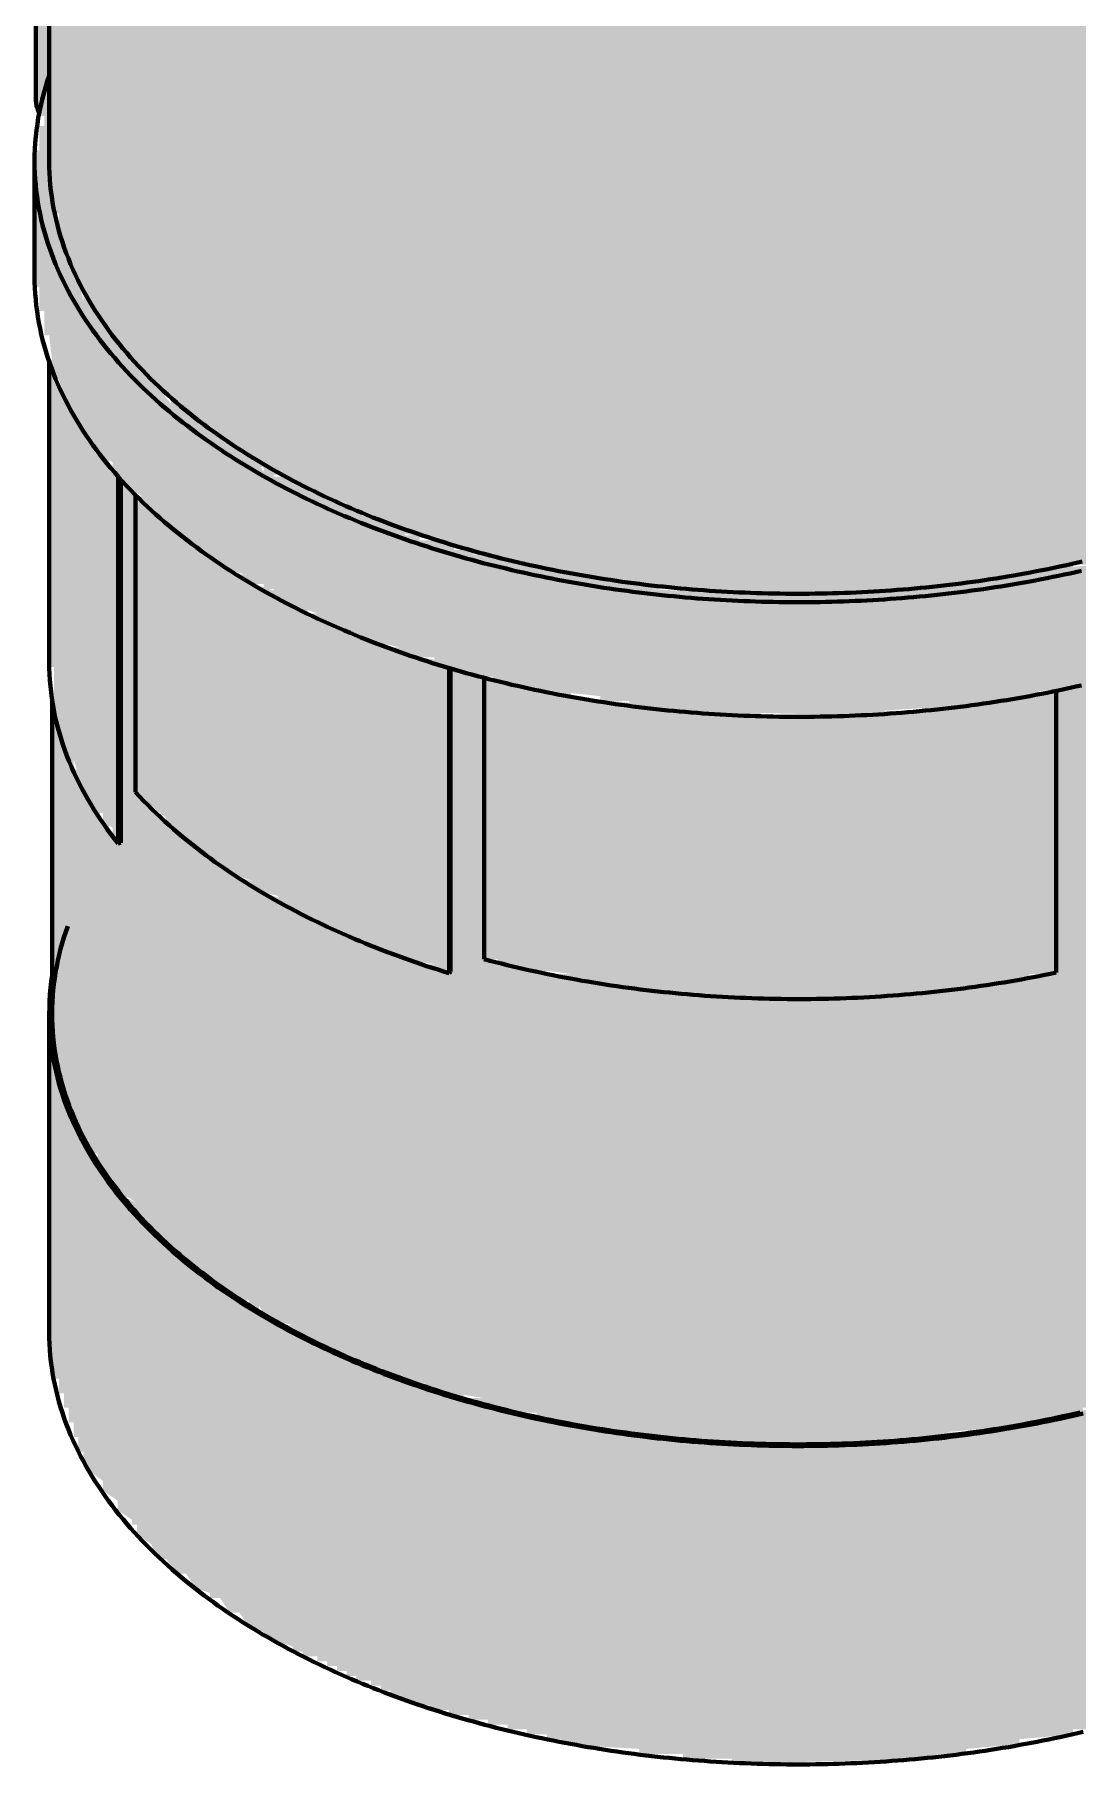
# Model space of a CAD drawing. Header units: millimetres. Extents: x 0 to 420, y 0 to 297.
# Drawn here: x 209.49 to 230.88, y 161.91 to 197.4 of the extents above; entities that cross this region are included whole.
import ezdxf

# ---------------------------------------------------------------- set-up
doc = ezdxf.new("R2010")
doc.units = ezdxf.units.MM
doc.layers.add('01-VISIBLE', color=7, linetype='CONTINUOUS', lineweight=70)
doc.layers.add('13-GRAFICA', color=30, linetype='CONTINUOUS', lineweight=18)

msp = doc.modelspace()

# ---------------------------------------------------------------- hatches: boundary and pattern name
at = {"layer": '13-GRAFICA', "true_color": 0xffffff}
h = msp.add_hatch(color=7, dxfattribs=at)
h.dxf.hatch_style = 1
h.paths.add_polyline_path([(209.789, 194.023), (209.789, 218.123), (209.889, 218.123), (209.889, 218.923), (209.989, 218.923), (209.989, 217.723), (210.089, 217.723), (210.089, 217.323), (210.189, 217.323), (210.189, 217.123), (210.289, 217.123), (210.489, 216.223), (210.589, 216.223), (210.589, 216.023), (210.889, 215.823), (210.889, 215.623), (211.189, 215.423), (211.189, 215.223), (211.589, 214.923), (211.589, 214.723), (211.989, 214.423), (212.089, 214.123), (212.289, 214.123), (212.489, 213.823), (212.689, 213.823), (212.789, 213.623), (212.989, 213.623), (213.189, 213.323), (213.389, 213.323), (213.589, 213.023), (213.789, 213.023), (213.789, 212.923), (213.889, 212.923), (213.989, 212.723), (214.189, 212.723), (214.289, 212.523), (214.789, 212.423), (214.789, 212.323), (214.989, 212.323), (214.989, 212.223), (215.189, 212.223), (215.189, 212.123), (215.389, 212.123), (215.389, 212.023), (215.589, 212.023), (215.589, 211.923), (215.789, 211.923), (215.789, 211.823), (216.089, 211.823), (216.089, 211.723), (216.289, 211.723), (216.289, 211.623), (216.489, 211.623), (216.489, 211.523), (216.689, 211.523), (216.689, 211.423), (216.889, 211.423), (216.889, 211.323), (217.189, 211.323), (217.189, 211.223), (217.489, 211.223), (217.489, 211.123), (217.889, 211.123), (217.889, 211.023), (218.289, 211.023), (218.289, 210.923), (218.689, 210.923), (218.689, 210.823), (219.389, 210.723), (219.389, 210.623), (219.789, 210.623), (219.789, 210.523), (220.189, 210.523), (220.189, 210.423), (220.689, 210.423), (220.689, 210.323), (221.589, 210.323), (221.589, 210.223), (223.289, 210.123), (223.289, 210.023), (227.189, 210.023), (227.189, 210.123), (228.089, 210.123), (228.089, 210.223), (228.689, 210.223), (228.689, 210.323), (229.289, 210.323), (229.289, 210.423), (229.989, 210.423), (229.989, 210.523), (231.089, 210.623), (231.089, 210.723), (231.389, 210.723), (231.389, 210.823), (231.689, 210.823), (231.689, 210.923), (231.989, 210.923), (231.989, 211.023), (232.289, 211.023), (232.289, 211.123), (232.589, 211.123), (232.589, 211.223), (232.989, 211.223), (232.989, 211.323), (233.289, 211.323), (233.289, 211.423), (233.589, 211.423), (233.589, 211.523), (233.889, 211.523), (233.889, 211.623), (234.189, 211.623), (234.189, 211.723), (234.589, 211.823), (234.689, 212.023), (234.889, 212.023), (234.889, 212.123), (235.089, 212.123), (235.089, 212.223), (235.289, 212.223), (235.289, 212.323), (235.489, 212.323), (235.489, 212.423), (236.089, 212.623), (236.189, 212.823), (236.789, 213.023), (236.789, 213.123), (236.889, 213.123), (237.089, 213.423), (237.289, 213.423), (237.789, 214.023), (237.989, 214.023), (238.489, 214.623), (238.789, 214.723), (238.789, 190.623), (238.689, 190.623), (238.189, 190.023), (237.989, 190.023), (237.489, 189.423), (237.289, 189.423), (236.889, 188.923), (236.689, 188.923), (236.689, 188.823), (236.289, 188.723), (236.189, 188.523), (235.989, 188.523), (235.989, 188.423), (235.789, 188.423), (235.789, 188.323), (235.589, 188.323), (235.589, 188.223), (235.389, 188.223), (235.389, 188.123), (234.789, 187.923), (234.689, 187.723), (234.489, 187.723), (234.489, 187.623), (234.289, 187.623), (234.289, 187.523), (233.989, 187.523), (233.989, 187.423), (233.689, 187.423), (233.689, 187.323), (233.389, 187.323), (233.389, 187.223), (233.089, 187.223), (233.089, 187.123), (232.789, 187.123), (232.789, 187.023), (232.489, 187.023), (232.489, 186.923), (232.189, 186.923), (232.189, 186.823), (231.889, 186.823), (231.889, 186.723), (231.589, 186.723), (231.589, 186.623), (231.289, 186.623), (231.289, 186.523), (230.789, 186.523), (230.789, 186.423), (230.189, 186.423), (230.189, 186.323), (229.589, 186.323), (229.589, 186.223), (228.989, 186.223), (228.989, 186.123), (228.389, 186.123), (228.389, 186.023), (227.789, 186.023), (227.789, 185.923), (224.689, 185.923), (224.689, 185.823), (223.789, 185.823), (223.789, 185.923), (222.889, 185.923), (222.889, 186.023), (222.089, 186.023), (222.089, 186.123), (220.389, 186.223), (220.389, 186.323), (219.589, 186.423), (219.589, 186.523), (219.289, 186.523), (219.289, 186.623), (218.889, 186.623), (218.889, 186.723), (217.689, 186.923), (217.689, 187.023), (216.789, 187.223), (216.789, 187.323), (216.589, 187.323), (216.589, 187.423), (216.389, 187.423), (216.389, 187.523), (216.189, 187.523), (216.189, 187.623), (215.989, 187.623), (215.989, 187.723), (215.689, 187.723), (215.689, 187.823), (215.489, 187.823), (215.489, 187.923), (215.289, 187.923), (215.289, 188.023), (215.089, 188.023), (215.089, 188.123), (214.889, 188.123), (214.889, 188.223), (214.589, 188.223), (214.589, 188.323), (214.189, 188.423), (214.189, 188.523), (214.089, 188.523), (213.989, 188.723), (213.789, 188.723), (213.589, 189.023), (213.389, 189.023), (213.389, 189.123), (213.089, 189.223), (212.889, 189.523), (212.689, 189.523), (212.489, 189.823), (212.289, 189.823), (212.289, 189.923), (211.689, 190.423), (211.689, 190.623), (211.089, 191.123), (211.089, 191.323), (210.889, 191.423), (210.889, 191.623), (210.489, 191.923), (210.489, 192.223), (210.389, 192.223), (210.289, 192.823), (210.189, 192.823), (210.189, 193.023), (210.089, 193.023), (210.089, 193.223), (209.989, 193.223), (209.989, 193.723), (209.889, 193.723), (209.889, 194.023)])
at = {"layer": '13-GRAFICA', "true_color": 0x202020}
h = msp.add_hatch(color=7, dxfattribs=at)
h.dxf.hatch_style = 1
h.paths.add_polyline_path([(209.489, 196.023), (209.489, 206.023), (209.589, 206.023), (209.589, 208.223), (209.689, 208.223), (209.689, 208.423), (209.789, 208.423), (209.789, 196.023), (209.689, 196.023), (209.689, 195.723), (209.589, 195.723)])
h = msp.add_hatch(color=7, dxfattribs=at)
h.dxf.hatch_style = 1
h.paths.add_polyline_path([(209.689, 191.723), (209.589, 191.723), (209.589, 192.223), (209.489, 192.223), (209.489, 195.023), (209.589, 195.023), (209.589, 195.523), (209.689, 195.523), (209.689, 196.023), (209.789, 196.023), (209.789, 194.023), (209.889, 194.023), (209.989, 193.223), (210.089, 193.223), (210.089, 193.023), (210.189, 193.023), (210.189, 192.823), (210.289, 192.823), (210.489, 191.923), (210.889, 191.623), (210.889, 191.423), (211.089, 191.323), (211.089, 191.123), (211.689, 190.623), (211.689, 190.423), (211.789, 190.423), (212.289, 189.823), (212.489, 189.823), (212.489, 189.723), (212.589, 189.723), (212.689, 189.523), (212.889, 189.523), (213.089, 189.223), (213.289, 189.223), (213.389, 189.023), (213.589, 189.023), (213.589, 188.923), (213.689, 188.923), (213.789, 188.723), (213.989, 188.723), (214.189, 188.423), (214.389, 188.423), (214.389, 188.323), (214.589, 188.323), (214.589, 188.223), (214.889, 188.223), (214.889, 188.123), (215.089, 188.123), (215.089, 188.023), (215.289, 188.023), (215.289, 187.923), (215.489, 187.923), (215.489, 187.823), (215.689, 187.823), (215.689, 187.723), (215.989, 187.723), (215.989, 187.623), (216.189, 187.623), (216.189, 187.523), (216.389, 187.523), (216.389, 187.423), (216.589, 187.423), (216.589, 187.323), (216.789, 187.323), (216.789, 187.223), (217.089, 187.223), (217.089, 187.123), (217.389, 187.123), (217.389, 187.023), (217.689, 187.023), (217.689, 186.923), (218.089, 186.923), (218.089, 186.823), (218.489, 186.823), (218.489, 186.723), (218.889, 186.723), (218.889, 186.623), (219.289, 186.623), (219.289, 186.523), (219.589, 186.523), (219.589, 186.423), (220.389, 186.323), (220.389, 186.223), (222.089, 186.123), (222.089, 186.023), (223.789, 185.923), (223.789, 185.823), (224.689, 185.823), (224.689, 185.923), (227.789, 185.923), (227.789, 186.023), (228.389, 186.023), (228.389, 186.123), (228.989, 186.123), (228.989, 186.223), (229.589, 186.223), (229.589, 186.323), (230.189, 186.323), (230.189, 186.423), (231.289, 186.523), (231.289, 186.623), (231.589, 186.623), (231.589, 186.723), (231.889, 186.723), (231.889, 186.823), (232.189, 186.823), (232.189, 186.923), (232.489, 186.923), (232.489, 187.023), (232.789, 187.023), (232.789, 187.123), (233.089, 187.123), (233.089, 187.223), (233.389, 187.223), (233.389, 187.323), (234.289, 187.523), (234.289, 187.623), (234.689, 187.723), (234.789, 187.923), (234.989, 187.923), (234.989, 188.023), (235.189, 188.023), (235.189, 188.123), (235.389, 188.123), (235.389, 188.223), (235.589, 188.223), (235.589, 188.323), (236.189, 188.523), (236.289, 188.723), (236.889, 188.923), (237.289, 189.423), (237.489, 189.423), (237.989, 190.023), (238.189, 190.023), (238.189, 190.123), (238.789, 190.623), (238.789, 190.923), (239.089, 191.123), (239.089, 191.323), (239.389, 191.523), (239.389, 191.723), (239.789, 192.023), (239.889, 192.523), (239.989, 192.523), (239.989, 192.823), (240.089, 192.823), (240.089, 193.223), (240.189, 193.223), (240.189, 193.523), (240.289, 193.523), (240.289, 193.823), (240.389, 193.823), (240.389, 196.523), (240.489, 196.523), (240.489, 196.323), (240.589, 196.323), (240.589, 195.823), (240.689, 195.823), (240.789, 191.623), (240.689, 191.623), (240.689, 191.423), (240.589, 191.423), (240.589, 191.123), (240.489, 191.123), (240.489, 190.823), (240.389, 190.823), (240.389, 190.523), (240.289, 190.523), (240.089, 189.623), (239.989, 189.623), (239.989, 189.523), (239.789, 189.423), (239.789, 189.223), (239.389, 188.923), (239.389, 188.723), (238.989, 188.423), (238.989, 188.223), (238.589, 187.923), (238.589, 187.723), (238.289, 187.623), (238.189, 187.423), (237.989, 187.423), (237.789, 187.123), (237.589, 187.123), (237.589, 187.023), (237.489, 187.023), (237.389, 186.823), (237.189, 186.823), (236.989, 186.523), (236.789, 186.523), (236.689, 186.323), (236.489, 186.323), (236.289, 186.023), (236.089, 186.023), (236.089, 185.923), (235.889, 185.923), (235.889, 185.823), (235.589, 185.823), (235.589, 185.723), (235.389, 185.723), (235.389, 185.623), (235.189, 185.623), (235.189, 185.523), (234.989, 185.523), (234.989, 185.423), (234.789, 185.423), (234.789, 185.323), (234.489, 185.323), (234.489, 185.223), (234.289, 185.223), (234.289, 185.123), (234.089, 185.123), (234.089, 185.023), (233.889, 185.023), (233.889, 184.923), (233.689, 184.923), (233.689, 184.823), (233.389, 184.823), (233.389, 184.723), (233.089, 184.723), (233.089, 184.623), (232.689, 184.623), (232.689, 184.523), (232.389, 184.523), (232.389, 184.423), (231.989, 184.423), (231.989, 184.323), (231.589, 184.323), (231.589, 184.223), (231.189, 184.223), (231.189, 184.123), (230.889, 184.123), (230.889, 184.023), (230.089, 183.923), (230.089, 183.823), (229.389, 183.823), (229.389, 183.723), (228.489, 183.723), (228.489, 183.623), (226.789, 183.523), (226.789, 183.423), (222.289, 183.523), (222.289, 183.623), (221.689, 183.623), (221.689, 183.723), (221.089, 183.723), (221.089, 183.823), (219.289, 184.023), (219.289, 184.123), (218.889, 184.123), (218.889, 184.223), (218.589, 184.223), (218.589, 184.323), (218.289, 184.323), (218.289, 184.423), (217.989, 184.423), (217.989, 184.523), (217.689, 184.523), (217.689, 184.623), (217.389, 184.623), (217.389, 184.723), (216.989, 184.723), (216.989, 184.823), (216.089, 185.023), (216.089, 185.123), (215.889, 185.123), (215.889, 185.223), (215.689, 185.223), (215.689, 185.323), (215.489, 185.323), (215.489, 185.423), (215.289, 185.423), (215.289, 185.523), (214.689, 185.723), (214.589, 185.923), (214.389, 185.923), (214.389, 186.023), (214.189, 186.023), (214.189, 186.123), (213.989, 186.123), (213.989, 186.223), (213.789, 186.223), (213.789, 186.323), (213.189, 186.523), (212.589, 187.223), (212.389, 187.223), (211.889, 187.823), (211.689, 187.823), (211.689, 187.923), (211.089, 188.423), (211.089, 188.623), (210.889, 188.723), (210.889, 188.923), (210.689, 189.023), (210.689, 189.223), (210.489, 189.323), (210.389, 189.723), (210.189, 189.823), (210.189, 190.023), (210.089, 190.023), (209.989, 190.323), (209.889, 190.323), (209.789, 191.223), (209.689, 191.223)])
at = {"layer": '13-GRAFICA', "true_color": 0xffffff}
h = msp.add_hatch(color=7, dxfattribs=at)
h.dxf.hatch_style = 1
h.paths.add_polyline_path([(209.789, 184.423), (209.789, 190.723), (209.889, 190.723), (209.989, 190.123), (210.189, 190.023), (210.189, 189.823), (210.389, 189.723), (210.489, 189.323), (210.689, 189.223), (210.689, 189.023), (210.889, 188.923), (210.889, 188.723), (210.989, 188.723), (211.089, 188.423), (211.289, 188.323), (211.289, 180.823), (211.089, 180.923), (211.089, 181.123), (210.889, 181.223), (210.889, 181.423), (210.789, 181.423), (210.689, 181.823), (210.489, 181.923), (210.289, 182.523), (210.089, 182.623), (209.989, 183.823), (209.889, 183.823), (209.889, 184.423)])
at = {"layer": '13-GRAFICA', "true_color": 0xb21820}
h = msp.add_hatch(color=7, dxfattribs=at)
h.dxf.hatch_style = 1
h.paths.add_polyline_path([(209.889, 183.823), (209.989, 183.823), (210.089, 182.623), (210.289, 182.523), (210.289, 182.323), (210.389, 182.323), (210.489, 181.923), (210.689, 181.823), (210.889, 181.223), (210.989, 181.223), (211.089, 180.923), (211.289, 180.823), (211.289, 188.223), (211.389, 188.223), (211.389, 188.123), (211.589, 188.023), (211.589, 181.823), (211.689, 181.823), (212.189, 181.223), (212.389, 181.223), (212.989, 180.523), (213.189, 180.523), (213.389, 180.223), (213.589, 180.223), (213.589, 180.123), (213.989, 180.023), (214.089, 179.823), (214.689, 179.623), (214.789, 179.423), (215.189, 179.323), (215.289, 179.123), (215.589, 179.123), (215.589, 179.023), (215.789, 179.023), (215.789, 178.923), (216.089, 178.923), (216.089, 178.823), (216.289, 178.823), (216.289, 178.723), (216.889, 178.623), (216.889, 178.523), (217.089, 178.523), (217.089, 178.423), (217.389, 178.423), (217.389, 178.323), (217.689, 178.323), (217.689, 178.223), (217.989, 178.123), (217.989, 184.423), (218.289, 184.423), (218.289, 184.323), (218.589, 184.323), (218.589, 184.223), (218.689, 184.223), (218.689, 178.423), (219.489, 178.323), (219.489, 178.223), (219.989, 178.223), (219.989, 178.123), (220.489, 178.123), (220.489, 178.023), (220.989, 178.023), (220.989, 177.923), (221.489, 177.923), (221.489, 177.823), (223.789, 177.723), (223.789, 177.623), (227.889, 177.723), (227.889, 177.823), (228.589, 177.823), (228.589, 177.923), (229.289, 177.923), (229.289, 178.023), (230.489, 178.123), (230.489, 184.023), (230.889, 184.023), (230.889, 184.123), (231.189, 184.123), (231.189, 184.223), (231.589, 184.223), (231.589, 184.323), (231.989, 184.323), (231.989, 184.423), (232.389, 184.423), (232.389, 184.523), (232.689, 184.523), (232.689, 184.623), (233.089, 184.623), (233.089, 184.723), (233.689, 184.823), (233.689, 184.923), (233.889, 184.923), (233.889, 185.023), (234.089, 185.023), (234.089, 185.123), (234.289, 185.123), (234.289, 185.223), (234.489, 185.223), (234.489, 185.323), (234.789, 185.323), (234.789, 185.423), (234.989, 185.423), (234.989, 185.523), (235.189, 185.523), (235.189, 185.623), (235.389, 185.623), (235.389, 185.723), (235.589, 185.723), (235.589, 185.823), (235.889, 185.823), (235.889, 185.923), (236.289, 186.023), (236.489, 186.323), (236.689, 186.323), (236.689, 186.423), (236.989, 186.523), (237.189, 186.823), (237.389, 186.823), (237.589, 187.123), (237.789, 187.123), (237.989, 187.423), (238.189, 187.423), (238.289, 187.623), (238.589, 187.723), (238.589, 187.923), (238.989, 188.223), (238.989, 188.423), (239.389, 188.723), (239.389, 188.923), (239.489, 188.923), (239.489, 189.023), (239.789, 189.223), (239.789, 189.423), (240.089, 189.623), (240.089, 189.923), (240.189, 189.923), (240.189, 190.223), (240.289, 190.223), (240.289, 190.523), (240.389, 190.523), (240.389, 176.723), (240.289, 176.723), (240.189, 175.623), (240.089, 175.623), (240.089, 175.423), (239.989, 175.423), (239.789, 174.823), (239.589, 174.723), (239.589, 174.523), (239.489, 174.523), (239.489, 174.323), (239.389, 174.323), (239.189, 173.723), (239.089, 173.723), (237.989, 172.523), (237.789, 172.523), (237.089, 171.723), (236.489, 171.523), (236.389, 171.323), (235.789, 171.123), (235.689, 170.923), (235.089, 170.723), (234.989, 170.523), (234.789, 170.523), (234.789, 170.423), (234.589, 170.423), (234.589, 170.323), (234.389, 170.323), (234.389, 170.223), (234.089, 170.223), (234.089, 170.123), (233.789, 170.123), (233.789, 170.023), (233.489, 170.023), (233.489, 169.923), (232.589, 169.723), (232.589, 169.623), (232.389, 169.623), (232.389, 169.523), (232.089, 169.523), (232.089, 169.423), (231.789, 169.423), (231.789, 169.323), (231.489, 169.323), (231.489, 169.223), (230.989, 169.223), (230.989, 169.123), (230.489, 169.123), (230.489, 169.023), (229.889, 169.023), (229.889, 168.923), (229.289, 168.923), (229.289, 168.823), (228.189, 168.723), (228.189, 168.623), (223.389, 168.523), (223.389, 168.623), (222.489, 168.623), (222.489, 168.723), (221.589, 168.723), (221.589, 168.823), (220.589, 168.823), (220.589, 168.923), (219.789, 169.023), (219.789, 169.123), (219.489, 169.123), (219.489, 169.223), (219.089, 169.223), (219.089, 169.323), (218.689, 169.323), (218.689, 169.423), (217.489, 169.623), (217.489, 169.723), (217.189, 169.723), (217.189, 169.823), (216.989, 169.823), (216.989, 169.923), (216.689, 169.923), (216.689, 170.023), (216.489, 170.023), (216.489, 170.123), (216.289, 170.123), (216.289, 170.223), (216.089, 170.223), (216.089, 170.323), (215.889, 170.323), (215.889, 170.423), (215.589, 170.423), (215.589, 170.523), (215.389, 170.523), (215.389, 170.623), (215.189, 170.623), (215.189, 170.723), (214.989, 170.723), (214.989, 170.823), (214.789, 170.823), (214.789, 170.923), (214.289, 171.023), (214.089, 171.323), (213.889, 171.323), (213.889, 171.423), (213.589, 171.523), (213.389, 171.823), (213.189, 171.823), (212.989, 172.123), (212.789, 172.123), (212.589, 172.423), (212.389, 172.423), (212.189, 172.723), (211.989, 172.723), (211.989, 172.923), (211.589, 173.223), (211.589, 173.423), (211.289, 173.623), (211.289, 173.823), (210.889, 174.123), (210.889, 174.323), (210.789, 174.323), (210.789, 174.423), (210.589, 174.523), (210.589, 174.723), (210.489, 174.723), (210.489, 175.023), (210.389, 175.023), (210.389, 175.323), (210.289, 175.323), (210.289, 175.623), (210.189, 175.623), (210.189, 175.923), (210.089, 175.923), (210.089, 176.223), (209.989, 176.223), (209.989, 177.523), (209.889, 177.523)])
at = {"layer": '13-GRAFICA', "true_color": 0xd7beeb}
h = msp.add_hatch(color=7, dxfattribs=at)
h.dxf.hatch_style = 1
h.paths.add_polyline_path([(211.589, 181.823), (211.589, 187.923), (211.689, 187.923), (211.689, 187.823), (211.889, 187.823), (212.389, 187.223), (212.589, 187.223), (213.189, 186.523), (213.389, 186.523), (213.389, 186.423), (213.589, 186.423), (213.589, 186.323), (213.789, 186.323), (213.789, 186.223), (213.989, 186.223), (213.989, 186.123), (214.589, 185.923), (214.689, 185.723), (214.889, 185.723), (214.889, 185.623), (215.089, 185.623), (215.089, 185.523), (215.289, 185.523), (215.289, 185.423), (215.489, 185.423), (215.489, 185.323), (215.689, 185.323), (215.689, 185.223), (215.889, 185.223), (215.889, 185.123), (216.089, 185.123), (216.089, 185.023), (216.389, 185.023), (216.389, 184.923), (216.689, 184.923), (216.689, 184.823), (216.989, 184.823), (216.989, 184.723), (217.389, 184.723), (217.389, 184.623), (217.989, 184.523), (217.989, 178.123), (217.689, 178.223), (217.689, 178.323), (217.089, 178.423), (217.089, 178.523), (216.889, 178.523), (216.889, 178.623), (216.289, 178.723), (216.289, 178.823), (216.089, 178.823), (216.089, 178.923), (215.789, 178.923), (215.789, 179.023), (215.589, 179.023), (215.589, 179.123), (215.289, 179.123), (215.189, 179.323), (214.789, 179.423), (214.689, 179.623), (214.489, 179.623), (214.489, 179.723), (214.089, 179.823), (213.989, 180.023), (213.389, 180.223), (213.189, 180.523), (212.989, 180.523), (212.389, 181.223), (212.189, 181.223), (212.189, 181.323)])
at = {"layer": '13-GRAFICA', "true_color": 0xf7c8d7}
h = msp.add_hatch(color=7, dxfattribs=at)
h.dxf.hatch_style = 1
h.paths.add_polyline_path([(218.689, 178.423), (218.689, 184.223), (219.289, 184.123), (219.289, 184.023), (219.889, 184.023), (219.889, 183.923), (220.489, 183.923), (220.489, 183.823), (222.289, 183.623), (222.289, 183.523), (224.389, 183.523), (224.389, 183.423), (226.789, 183.423), (226.789, 183.523), (227.689, 183.523), (227.689, 183.623), (228.489, 183.623), (228.489, 183.723), (229.389, 183.723), (229.389, 183.823), (230.489, 183.923), (230.489, 178.123), (229.889, 178.123), (229.889, 178.023), (229.289, 178.023), (229.289, 177.923), (228.589, 177.923), (228.589, 177.823), (227.889, 177.823), (227.889, 177.723), (223.789, 177.623), (223.789, 177.723), (221.489, 177.823), (221.489, 177.923), (220.989, 177.923), (220.989, 178.023), (220.489, 178.023), (220.489, 178.123), (218.989, 178.323), (218.989, 178.423)])
at = {"layer": '13-GRAFICA', "true_color": 0xffd200}
h = msp.add_hatch(color=7, dxfattribs=at)
h.dxf.hatch_style = 1
h.paths.add_polyline_path([(209.789, 170.123), (209.789, 176.923), (209.889, 176.923), (209.889, 177.523), (209.989, 177.523), (209.989, 176.223), (210.089, 176.223), (210.089, 175.923), (210.189, 175.923), (210.189, 175.623), (210.289, 175.623), (210.289, 175.323), (210.389, 175.323), (210.389, 175.023), (210.489, 175.023), (210.589, 174.523), (210.689, 174.523), (210.689, 174.423), (210.889, 174.323), (210.889, 174.123), (211.289, 173.823), (211.289, 173.623), (211.389, 173.623), (211.389, 173.523), (211.589, 173.423), (211.589, 173.223), (211.989, 172.923), (211.989, 172.723), (212.189, 172.723), (212.389, 172.423), (212.589, 172.423), (212.789, 172.123), (212.989, 172.123), (213.189, 171.823), (213.389, 171.823), (213.589, 171.523), (213.789, 171.523), (213.889, 171.323), (214.089, 171.323), (214.089, 171.223), (214.189, 171.223), (214.289, 171.023), (214.489, 171.023), (214.489, 170.923), (214.789, 170.923), (214.789, 170.823), (214.989, 170.823), (214.989, 170.723), (215.189, 170.723), (215.189, 170.623), (215.389, 170.623), (215.389, 170.523), (215.589, 170.523), (215.589, 170.423), (215.889, 170.423), (215.889, 170.323), (216.089, 170.323), (216.089, 170.223), (216.289, 170.223), (216.289, 170.123), (216.489, 170.123), (216.489, 170.023), (216.689, 170.023), (216.689, 169.923), (216.989, 169.923), (216.989, 169.823), (217.189, 169.823), (217.189, 169.723), (217.889, 169.623), (217.889, 169.523), (218.289, 169.523), (218.289, 169.423), (218.689, 169.423), (218.689, 169.323), (219.089, 169.323), (219.089, 169.223), (219.489, 169.223), (219.489, 169.123), (220.189, 169.023), (220.189, 168.923), (220.589, 168.923), (220.589, 168.823), (221.589, 168.823), (221.589, 168.723), (222.489, 168.723), (222.489, 168.623), (223.389, 168.623), (223.389, 168.523), (228.189, 168.623), (228.189, 168.723), (228.789, 168.723), (228.789, 168.823), (229.289, 168.823), (229.289, 168.923), (229.889, 168.923), (229.889, 169.023), (230.489, 169.023), (230.489, 169.123), (231.489, 169.223), (231.489, 169.323), (232.389, 169.523), (232.389, 169.623), (232.589, 169.623), (232.589, 169.723), (232.889, 169.723), (232.889, 169.823), (233.189, 169.823), (233.189, 169.923), (233.489, 169.923), (233.489, 170.023), (234.389, 170.223), (234.389, 170.323), (234.989, 170.523), (235.089, 170.723), (235.689, 170.923), (235.789, 171.123), (236.389, 171.323), (236.489, 171.523), (237.089, 171.723), (237.789, 172.523), (237.989, 172.523), (237.989, 172.623), (239.189, 173.723), (239.189, 173.923), (239.289, 173.923), (239.289, 174.123), (239.389, 174.123), (239.589, 174.723), (239.789, 174.823), (239.789, 175.023), (239.889, 175.023), (239.889, 175.223), (239.989, 175.223), (239.989, 175.423), (240.089, 175.423), (240.089, 175.623), (240.189, 175.623), (240.289, 176.723), (240.389, 176.723), (240.389, 177.923), (240.489, 177.923), (240.489, 170.923), (240.389, 170.923), (240.389, 169.923), (240.289, 169.923), (240.289, 169.123), (240.189, 169.123), (240.089, 168.723), (239.889, 168.623), (239.889, 168.423), (239.789, 168.423), (239.789, 168.223), (239.689, 168.223), (239.489, 167.623), (239.289, 167.523), (239.189, 167.123), (239.089, 167.123), (238.089, 166.023), (237.889, 166.023), (237.189, 165.223), (236.989, 165.223), (236.889, 165.023), (236.689, 165.023), (236.689, 164.923), (236.289, 164.823), (236.189, 164.623), (235.589, 164.423), (235.489, 164.223), (234.889, 164.023), (234.889, 163.923), (234.589, 163.823), (234.589, 163.723), (234.289, 163.723), (234.289, 163.623), (233.989, 163.623), (233.989, 163.523), (233.089, 163.323), (233.089, 163.223), (232.889, 163.223), (232.889, 163.123), (232.589, 163.123), (232.589, 163.023), (232.289, 163.023), (232.289, 162.923), (231.989, 162.923), (231.989, 162.823), (231.689, 162.823), (231.689, 162.723), (231.389, 162.723), (231.389, 162.623), (230.789, 162.623), (230.789, 162.523), (229.689, 162.423), (229.689, 162.323), (228.589, 162.223), (228.589, 162.123), (227.989, 162.123), (227.989, 162.023), (223.789, 161.923), (223.789, 162.023), (222.789, 162.023), (222.789, 162.123), (221.889, 162.123), (221.889, 162.223), (220.289, 162.323), (220.289, 162.423), (219.989, 162.423), (219.989, 162.523), (219.589, 162.523), (219.589, 162.623), (219.189, 162.623), (219.189, 162.723), (218.789, 162.723), (218.789, 162.823), (218.389, 162.823), (218.389, 162.923), (217.989, 162.923), (217.989, 163.023), (217.589, 163.023), (217.589, 163.123), (216.989, 163.223), (216.989, 163.323), (216.789, 163.323), (216.789, 163.423), (216.589, 163.423), (216.589, 163.523), (216.389, 163.523), (216.389, 163.623), (216.089, 163.623), (216.089, 163.723), (215.889, 163.723), (215.889, 163.823), (215.689, 163.823), (215.689, 163.923), (215.489, 163.923), (215.489, 164.023), (215.289, 164.023), (215.289, 164.123), (214.989, 164.123), (214.989, 164.223), (214.789, 164.223), (214.789, 164.323), (214.189, 164.523), (214.189, 164.623), (213.889, 164.723), (213.689, 165.023), (213.489, 165.023), (213.289, 165.323), (213.089, 165.323), (213.089, 165.423), (212.789, 165.523), (212.589, 165.823), (212.389, 165.823), (212.189, 166.123), (211.989, 166.123), (211.889, 166.423), (211.589, 166.623), (211.589, 166.823), (211.489, 166.823), (211.489, 166.923), (211.189, 167.123), (211.189, 167.323), (210.889, 167.523), (210.889, 167.723), (210.489, 168.023), (210.489, 168.323), (210.389, 168.323), (210.389, 168.623), (210.289, 168.623), (210.289, 168.923), (210.189, 168.923), (210.189, 169.223), (210.089, 169.223), (210.089, 169.523), (209.989, 169.523), (209.989, 169.823), (209.889, 169.823), (209.889, 170.123)])

# ---------------------------------------------------------------- linework, layer by layer
at = {"layer": '01-VISIBLE'}
for p, q in [((209.789, 194.792), (209.789, 218.806)), ((209.512, 196.094), (209.512, 205.909)), ((209.489, 192.441), (209.489, 194.792)), ((209.789, 184.518), (209.789, 190.679)), ((211.203, 180.801), (211.203, 188.328)), ((211.257, 180.816), (211.257, 188.267)), ((211.558, 181.855), (211.558, 187.949)), ((217.991, 178.141), (217.991, 184.399)), ((218.019, 178.172), (218.019, 184.391)), ((218.711, 178.426), (218.711, 184.199)), ((230.443, 178.153), (230.443, 183.932)), ((209.849, 177.307), (209.849, 183.735)), ((211.257, 180.816), (211.203, 180.801)), ((218.019, 178.172), (217.991, 178.141)), ((209.789, 170.775), (209.789, 177.307))]:
    msp.add_line(p, q, dxfattribs=at)
for points in [[(209.789, 196.553), (209.748, 196.432), (209.711, 196.309), (209.676, 196.186), (209.644, 196.062), (209.615, 195.937), (209.589, 195.811), (209.565, 195.685), (209.545, 195.559), (209.528, 195.432), (209.514, 195.304), (209.503, 195.176), (209.495, 195.048), (209.49, 194.92), (209.489, 194.792)], [(209.512, 196.094), (209.514, 196.042), (209.52, 195.989), (209.53, 195.937), (209.545, 195.886), (209.563, 195.836), (209.584, 195.787)], [(209.489, 194.792), (209.49, 194.672), (209.494, 194.552), (209.501, 194.432), (209.511, 194.312), (209.523, 194.192), (209.538, 194.073), (209.556, 193.954), (209.577, 193.836), (209.6, 193.718), (209.626, 193.6), (209.654, 193.483), (209.685, 193.367), (209.718, 193.252), (209.754, 193.137), (209.792, 193.023), (209.832, 192.91), (209.875, 192.797), (209.92, 192.686), (209.967, 192.575), (210.016, 192.465), (210.068, 192.357), (210.121, 192.249), (210.177, 192.142), (210.234, 192.037), (210.293, 191.932), (210.354, 191.828), (210.417, 191.726), (210.481, 191.624), (210.548, 191.524), (210.615, 191.425), (210.685, 191.327), (210.756, 191.23), (210.828, 191.134), (210.902, 191.039), (210.977, 190.945), (211.054, 190.852), (211.132, 190.761), (211.211, 190.67), (211.291, 190.581), (211.373, 190.493), (211.456, 190.405), (211.54, 190.319), (211.625, 190.234), (211.711, 190.15), (211.798, 190.067), (211.886, 189.985), (211.975, 189.904), (212.064, 189.824), (212.155, 189.746), (212.247, 189.668), (212.339, 189.591), (212.433, 189.515), (212.527, 189.44), (212.622, 189.367), (212.717, 189.294), (212.814, 189.222), (212.911, 189.151), (213.009, 189.081), (213.107, 189.012), (213.206, 188.944), (213.306, 188.877), (213.406, 188.81), (213.507, 188.745), (213.609, 188.68), (213.711, 188.617), (213.813, 188.554), (213.916, 188.492), (214.02, 188.431), (214.124, 188.371), (214.229, 188.312), (214.334, 188.253), (214.439, 188.196), (214.545, 188.139), (214.651, 188.083), (214.758, 188.028), (214.866, 187.973), (214.973, 187.92), (215.081, 187.867), (215.19, 187.815), (215.298, 187.764), (215.407, 187.713), (215.517, 187.663), (215.627, 187.614), (215.737, 187.566), (215.847, 187.519), (215.958, 187.472), (216.069, 187.426), (216.18, 187.38), (216.292, 187.336), (216.404, 187.292), (216.516, 187.249), (216.629, 187.206), (216.741, 187.164), (216.854, 187.123), (216.968, 187.083), (217.081, 187.043), (217.195, 187.004), (217.309, 186.966), (217.423, 186.928), (217.537, 186.891), (217.652, 186.854), (217.767, 186.819), (217.882, 186.783), (217.997, 186.749), (218.112, 186.715), (218.228, 186.682), (218.343, 186.649), (218.459, 186.617), (218.575, 186.586), (218.692, 186.555), (218.808, 186.525), (218.925, 186.496), (219.041, 186.467), (219.158, 186.439), (219.275, 186.411), (219.392, 186.384), (219.51, 186.357), (219.627, 186.332), (219.745, 186.306), (219.862, 186.282), (219.98, 186.258), (220.098, 186.234), (220.216, 186.211), (220.334, 186.189), (220.452, 186.167), (220.571, 186.146), (220.689, 186.125), (220.808, 186.105), (220.926, 186.086), (221.045, 186.067), (221.164, 186.048), (221.283, 186.031), (221.402, 186.013), (221.521, 185.997), (221.64, 185.981), (221.759, 185.965), (221.879, 185.95), (221.998, 185.936), (222.117, 185.922), (222.237, 185.909), (222.356, 185.896), (222.476, 185.884), (222.596, 185.872), (222.715, 185.861), (222.835, 185.85), (222.955, 185.84), (223.075, 185.83), (223.195, 185.822), (223.315, 185.813), (223.435, 185.805), (223.555, 185.798), (223.675, 185.791), (223.795, 185.785), (223.915, 185.779), (224.035, 185.774), (224.155, 185.769), (224.275, 185.765), (224.395, 185.761), (224.516, 185.758), (224.636, 185.756), (224.756, 185.754), (224.876, 185.752), (224.996, 185.751), (225.117, 185.751), (225.237, 185.751), (225.357, 185.752), (225.477, 185.753), (225.598, 185.755), (225.718, 185.757), (225.838, 185.76), (225.958, 185.763), (226.078, 185.767), (226.198, 185.771), (226.319, 185.776), (226.439, 185.782), (226.559, 185.788), (226.679, 185.794), (226.799, 185.801), (226.919, 185.809), (227.039, 185.817), (227.159, 185.826), (227.279, 185.835), (227.398, 185.845), (227.518, 185.855), (227.638, 185.866), (227.758, 185.877), (227.877, 185.889), (227.997, 185.902), (228.116, 185.915), (228.236, 185.928), (228.355, 185.942), (228.475, 185.957), (228.594, 185.972), (228.713, 185.988), (228.832, 186.004), (228.951, 186.021), (229.07, 186.039), (229.189, 186.057), (229.308, 186.076), (229.426, 186.095), (229.545, 186.114), (229.664, 186.135), (229.782, 186.156), (229.9, 186.177), (230.018, 186.199), (230.137, 186.222), (230.255, 186.245), (230.372, 186.269), (230.49, 186.293), (230.608, 186.318), (230.725, 186.343), (230.843, 186.37), (230.96, 186.396)], [(230.977, 186.587), (230.86, 186.56), (230.743, 186.533), (230.625, 186.507), (230.508, 186.481), (230.39, 186.456), (230.272, 186.432), (230.154, 186.408), (230.036, 186.385), (229.918, 186.362), (229.8, 186.34), (229.682, 186.319), (229.563, 186.298), (229.445, 186.278), (229.326, 186.258), (229.208, 186.239), (229.089, 186.221), (228.97, 186.203), (228.851, 186.185), (228.732, 186.169), (228.613, 186.152), (228.493, 186.137), (228.374, 186.122), (228.255, 186.107), (228.135, 186.093), (228.016, 186.08), (227.896, 186.067), (227.777, 186.055), (227.657, 186.043), (227.537, 186.032), (227.418, 186.021), (227.298, 186.011), (227.178, 186.002), (227.058, 185.993), (226.938, 185.984), (226.818, 185.977), (226.698, 185.969), (226.578, 185.963), (226.458, 185.956), (226.338, 185.951), (226.218, 185.946), (226.097, 185.941), (225.977, 185.937), (225.857, 185.933), (225.737, 185.931), (225.617, 185.928), (225.496, 185.926), (225.376, 185.925), (225.256, 185.924), (225.136, 185.924), (225.016, 185.924), (224.895, 185.925), (224.775, 185.927), (224.655, 185.929), (224.535, 185.931), (224.414, 185.934), (224.294, 185.938), (224.174, 185.942), (224.054, 185.947), (223.934, 185.952), (223.814, 185.958), (223.694, 185.964), (223.574, 185.971), (223.454, 185.978), (223.334, 185.986), (223.214, 185.995), (223.094, 186.004), (222.974, 186.013), (222.854, 186.024), (222.734, 186.034), (222.615, 186.046), (222.495, 186.057), (222.375, 186.07), (222.256, 186.083), (222.136, 186.096), (222.017, 186.11), (221.898, 186.125), (221.778, 186.14), (221.659, 186.156), (221.54, 186.172), (221.421, 186.189), (221.302, 186.207), (221.183, 186.225), (221.064, 186.243), (220.946, 186.263), (220.827, 186.282), (220.708, 186.303), (220.59, 186.324), (220.472, 186.345), (220.354, 186.367), (220.236, 186.39), (220.118, 186.413), (220, 186.437), (219.882, 186.462), (219.764, 186.487), (219.647, 186.512), (219.53, 186.539), (219.412, 186.566), (219.295, 186.593), (219.178, 186.621), (219.062, 186.65), (218.945, 186.68), (218.829, 186.71), (218.712, 186.74), (218.596, 186.771), (218.48, 186.803), (218.365, 186.836), (218.249, 186.869), (218.134, 186.903), (218.019, 186.937), (217.904, 186.973), (217.789, 187.008), (217.674, 187.045), (217.56, 187.082), (217.446, 187.12), (217.332, 187.158), (217.218, 187.198), (217.105, 187.237), (216.991, 187.278), (216.879, 187.319), (216.766, 187.361), (216.653, 187.404), (216.541, 187.447), (216.429, 187.491), (216.318, 187.536), (216.207, 187.582), (216.096, 187.628), (215.985, 187.675), (215.875, 187.723), (215.765, 187.772), (215.655, 187.821), (215.546, 187.871), (215.437, 187.922), (215.328, 187.973), (215.22, 188.026), (215.112, 188.079), (215.005, 188.133), (214.898, 188.188), (214.791, 188.244), (214.685, 188.3), (214.579, 188.357), (214.474, 188.416), (214.369, 188.475), (214.265, 188.535), (214.161, 188.595), (214.058, 188.657), (213.955, 188.719), (213.853, 188.783), (213.752, 188.847), (213.65, 188.912), (213.55, 188.978), (213.45, 189.045), (213.351, 189.113), (213.253, 189.182), (213.155, 189.252), (213.058, 189.323), (212.961, 189.395), (212.865, 189.468), (212.771, 189.542), (212.676, 189.616), (212.583, 189.692), (212.491, 189.769), (212.399, 189.847), (212.308, 189.926), (212.218, 190.006), (212.129, 190.087), (212.042, 190.169), (211.955, 190.252), (211.869, 190.336), (211.784, 190.421), (211.7, 190.508), (211.618, 190.595), (211.537, 190.684), (211.457, 190.773), (211.378, 190.864), (211.3, 190.956), (211.224, 191.049), (211.149, 191.143), (211.076, 191.239), (211.004, 191.335), (210.934, 191.433), (210.865, 191.531), (210.798, 191.631), (210.732, 191.732), (210.669, 191.834), (210.607, 191.937), (210.547, 192.041), (210.488, 192.146), (210.432, 192.252), (210.378, 192.36), (210.326, 192.468), (210.276, 192.577), (210.228, 192.688), (210.182, 192.799), (210.138, 192.911), (210.097, 193.024), (210.059, 193.138), (210.022, 193.252), (209.988, 193.368), (209.957, 193.484), (209.928, 193.601), (209.902, 193.718), (209.878, 193.836), (209.858, 193.954), (209.839, 194.073), (209.824, 194.192), (209.811, 194.312), (209.802, 194.432), (209.794, 194.552), (209.79, 194.672), (209.789, 194.792)], [(209.489, 192.441), (209.49, 192.32), (209.494, 192.2), (209.501, 192.08), (209.511, 191.96), (209.523, 191.841), (209.538, 191.722), (209.556, 191.603), (209.577, 191.484), (209.6, 191.366), (209.626, 191.249), (209.654, 191.132), (209.685, 191.016), (209.718, 190.9), (209.754, 190.785), (209.792, 190.671), (209.832, 190.558), (209.875, 190.446), (209.92, 190.334), (209.967, 190.224), (210.016, 190.114), (210.068, 190.005), (210.121, 189.898), (210.177, 189.791), (210.234, 189.685), (210.293, 189.58), (210.354, 189.477), (210.417, 189.374), (210.481, 189.273), (210.548, 189.173), (210.615, 189.073), (210.685, 188.975), (210.756, 188.878), (210.828, 188.782), (210.902, 188.687), (210.977, 188.593), (211.054, 188.501), (211.132, 188.409), (211.211, 188.319), (211.291, 188.229), (211.373, 188.141), (211.456, 188.054), (211.54, 187.968), (211.625, 187.883), (211.711, 187.799), (211.798, 187.716), (211.886, 187.634), (211.975, 187.553), (212.064, 187.473), (212.155, 187.394), (212.247, 187.316), (212.339, 187.24), (212.433, 187.164), (212.527, 187.089), (212.622, 187.015), (212.717, 186.942), (212.814, 186.87), (212.911, 186.799), (213.009, 186.729), (213.107, 186.66), (213.206, 186.592), (213.306, 186.525), (213.406, 186.459), (213.507, 186.393), (213.609, 186.329), (213.711, 186.265), (213.813, 186.203), (213.916, 186.141), (214.02, 186.08), (214.124, 186.02), (214.229, 185.96), (214.334, 185.902), (214.439, 185.844), (214.545, 185.787), (214.651, 185.731), (214.758, 185.676), (214.866, 185.622), (214.973, 185.568), (215.081, 185.515), (215.19, 185.463), (215.298, 185.412), (215.407, 185.362), (215.517, 185.312), (215.627, 185.263), (215.737, 185.215), (215.847, 185.167), (215.958, 185.12), (216.069, 185.074), (216.18, 185.029), (216.292, 184.984), (216.404, 184.94), (216.516, 184.897), (216.629, 184.855), (216.741, 184.813), (216.854, 184.772), (216.968, 184.731), (217.081, 184.692), (217.195, 184.652), (217.309, 184.614), (217.423, 184.576), (217.537, 184.539), (217.652, 184.503), (217.767, 184.467), (217.882, 184.432), (217.997, 184.397), (218.112, 184.364), (218.228, 184.33), (218.343, 184.298), (218.459, 184.266), (218.575, 184.234), (218.692, 184.204), (218.808, 184.174), (218.925, 184.144), (219.041, 184.115), (219.158, 184.087), (219.275, 184.059), (219.392, 184.032), (219.51, 184.006), (219.627, 183.98), (219.745, 183.955), (219.862, 183.93), (219.98, 183.906), (220.098, 183.883), (220.216, 183.86), (220.334, 183.837), (220.452, 183.816), (220.571, 183.794), (220.689, 183.774), (220.808, 183.754), (220.926, 183.734), (221.045, 183.715), (221.164, 183.697), (221.283, 183.679), (221.402, 183.662), (221.521, 183.645), (221.64, 183.629), (221.759, 183.614), (221.879, 183.599), (221.998, 183.584), (222.117, 183.57), (222.237, 183.557), (222.356, 183.544), (222.476, 183.532), (222.596, 183.52), (222.715, 183.509), (222.835, 183.499), (222.955, 183.488), (223.075, 183.479), (223.195, 183.47), (223.315, 183.462), (223.435, 183.454), (223.555, 183.446), (223.675, 183.439), (223.795, 183.433), (223.915, 183.427), (224.035, 183.422), (224.155, 183.418), (224.275, 183.413), (224.395, 183.41), (224.516, 183.407), (224.636, 183.404), (224.756, 183.402), (224.876, 183.401), (224.996, 183.4), (225.117, 183.399), (225.237, 183.399), (225.357, 183.4), (225.477, 183.401), (225.598, 183.403), (225.718, 183.405), (225.838, 183.408), (225.958, 183.411), (226.078, 183.415), (226.198, 183.42), (226.319, 183.425), (226.439, 183.43), (226.559, 183.436), (226.679, 183.443), (226.799, 183.45), (226.919, 183.457), (227.039, 183.465), (227.159, 183.474), (227.279, 183.483), (227.398, 183.493), (227.518, 183.503), (227.638, 183.514), (227.758, 183.526), (227.877, 183.538), (227.997, 183.55), (228.116, 183.563), (228.236, 183.577), (228.355, 183.591), (228.475, 183.606), (228.594, 183.621), (228.713, 183.637), (228.832, 183.653), (228.951, 183.67), (229.07, 183.687), (229.189, 183.705), (229.308, 183.724), (229.426, 183.743), (229.545, 183.763), (229.664, 183.783), (229.782, 183.804), (229.9, 183.826), (230.018, 183.848), (230.137, 183.87), (230.255, 183.893), (230.372, 183.917), (230.49, 183.941), (230.608, 183.966), (230.725, 183.992), (230.843, 184.018), (230.96, 184.045)], [(209.789, 184.518), (209.79, 184.395), (209.795, 184.272), (209.802, 184.149), (209.812, 184.027), (209.826, 183.905), (209.842, 183.783), (209.861, 183.662), (209.882, 183.541), (209.907, 183.42), (209.934, 183.301), (209.964, 183.181), (209.997, 183.063), (210.032, 182.945), (210.07, 182.829), (210.11, 182.712), (210.153, 182.597), (210.199, 182.483), (210.246, 182.37), (210.296, 182.258), (210.348, 182.146), (210.403, 182.036), (210.459, 181.927), (210.517, 181.819), (210.578, 181.712), (210.64, 181.606), (210.705, 181.501), (210.771, 181.398), (210.839, 181.296), (210.908, 181.194), (210.98, 181.094), (211.052, 180.995), (211.127, 180.898), (211.203, 180.801)], [(211.558, 181.855), (211.641, 181.766), (211.724, 181.678), (211.809, 181.591), (211.895, 181.506), (211.981, 181.421), (212.069, 181.338), (212.158, 181.255), (212.248, 181.174), (212.339, 181.094), (212.431, 181.015), (212.523, 180.937), (212.617, 180.86), (212.711, 180.784), (212.807, 180.709), (212.903, 180.635), (212.999, 180.562), (213.097, 180.49), (213.195, 180.419), (213.294, 180.349), (213.394, 180.279), (213.494, 180.211), (213.595, 180.144), (213.696, 180.078), (213.798, 180.013), (213.901, 179.948), (214.004, 179.885), (214.108, 179.822), (214.212, 179.761), (214.317, 179.7), (214.423, 179.64), (214.528, 179.581), (214.635, 179.523), (214.741, 179.465), (214.849, 179.409), (214.956, 179.353), (215.064, 179.298), (215.173, 179.244), (215.282, 179.191), (215.391, 179.139), (215.501, 179.087), (215.611, 179.036), (215.721, 178.986), (215.832, 178.937), (215.943, 178.889), (216.054, 178.841), (216.166, 178.794), (216.278, 178.748), (216.391, 178.702), (216.503, 178.658), (216.616, 178.614), (216.729, 178.57), (216.843, 178.528), (216.957, 178.486), (217.071, 178.445), (217.185, 178.404), (217.299, 178.365), (217.414, 178.326), (217.529, 178.287), (217.644, 178.25), (217.76, 178.213), (217.876, 178.177), (217.991, 178.141)], [(210.169, 179.104), (210.129, 178.989), (210.091, 178.872), (210.056, 178.755), (210.023, 178.637), (209.993, 178.519), (209.966, 178.399), (209.942, 178.279), (209.92, 178.159), (209.901, 178.038), (209.885, 177.917), (209.872, 177.795), (209.862, 177.673), (209.855, 177.551), (209.85, 177.429), (209.849, 177.307)], [(218.711, 178.426), (218.828, 178.395), (218.945, 178.365), (219.062, 178.335), (219.18, 178.306), (219.297, 178.278), (219.415, 178.25), (219.532, 178.223), (219.65, 178.197), (219.768, 178.171), (219.886, 178.146), (220.005, 178.121), (220.123, 178.097), (220.242, 178.074), (220.36, 178.051), (220.479, 178.029), (220.598, 178.007), (220.717, 177.986), (220.836, 177.966), (220.955, 177.946), (221.074, 177.927), (221.194, 177.908), (221.313, 177.89), (221.433, 177.873), (221.552, 177.856), (221.672, 177.839), (221.792, 177.824), (221.911, 177.808), (222.031, 177.794), (222.151, 177.78), (222.271, 177.766), (222.392, 177.753), (222.512, 177.741), (222.632, 177.729), (222.752, 177.718), (222.872, 177.707), (222.993, 177.697), (223.113, 177.687), (223.234, 177.678), (223.354, 177.67), (223.475, 177.662), (223.595, 177.655), (223.716, 177.648), (223.837, 177.642), (223.957, 177.636), (224.078, 177.631), (224.199, 177.626), (224.319, 177.622), (224.44, 177.619), (224.561, 177.616), (224.682, 177.613), (224.802, 177.611), (224.923, 177.61), (225.044, 177.609), (225.165, 177.609), (225.286, 177.61), (225.406, 177.61), (225.527, 177.612), (225.648, 177.614), (225.769, 177.616), (225.89, 177.62), (226.01, 177.623), (226.131, 177.627), (226.252, 177.632), (226.372, 177.637), (226.493, 177.643), (226.614, 177.65), (226.734, 177.657), (226.855, 177.664), (226.975, 177.672), (227.096, 177.681), (227.216, 177.69), (227.337, 177.7), (227.457, 177.71), (227.577, 177.721), (227.698, 177.732), (227.818, 177.744), (227.938, 177.757), (228.058, 177.77), (228.178, 177.783), (228.298, 177.798), (228.418, 177.812), (228.538, 177.828), (228.658, 177.844), (228.777, 177.86), (228.897, 177.877), (229.016, 177.895), (229.136, 177.913), (229.255, 177.932), (229.374, 177.951), (229.493, 177.971), (229.612, 177.992), (229.731, 178.013), (229.85, 178.035), (229.969, 178.057), (230.087, 178.08), (230.206, 178.104), (230.324, 178.128), (230.443, 178.153)], [(209.849, 178.09), (209.831, 177.96), (209.816, 177.83), (209.804, 177.7), (209.796, 177.569), (209.791, 177.438), (209.789, 177.307)], [(209.789, 177.307), (209.79, 177.187), (209.794, 177.066), (209.802, 176.946), (209.811, 176.826), (209.824, 176.707), (209.839, 176.587), (209.858, 176.468), (209.879, 176.35), (209.902, 176.232), (209.928, 176.114), (209.957, 175.998), (209.989, 175.881), (210.022, 175.766), (210.059, 175.651), (210.098, 175.537), (210.139, 175.424), (210.182, 175.312), (210.228, 175.201), (210.276, 175.091), (210.326, 174.981), (210.379, 174.873), (210.433, 174.766), (210.489, 174.659), (210.548, 174.554), (210.608, 174.45), (210.67, 174.347), (210.734, 174.245), (210.799, 174.144), (210.866, 174.044), (210.935, 173.945), (211.006, 173.848), (211.078, 173.751), (211.151, 173.656), (211.226, 173.562), (211.302, 173.469), (211.38, 173.377), (211.459, 173.286), (211.539, 173.196), (211.62, 173.108), (211.703, 173.02), (211.786, 172.934), (211.871, 172.848), (211.957, 172.764), (212.044, 172.681), (212.132, 172.599), (212.221, 172.518), (212.311, 172.438), (212.402, 172.359), (212.494, 172.281), (212.586, 172.204), (212.68, 172.128), (212.774, 172.054), (212.869, 171.98), (212.965, 171.907), (213.061, 171.835), (213.158, 171.764), (213.256, 171.694), (213.355, 171.626), (213.454, 171.558), (213.554, 171.49), (213.655, 171.424), (213.756, 171.359), (213.857, 171.295), (213.96, 171.231), (214.063, 171.169), (214.166, 171.107), (214.27, 171.047), (214.374, 170.987), (214.479, 170.928), (214.584, 170.869), (214.69, 170.812), (214.796, 170.756), (214.903, 170.7), (215.01, 170.645), (215.118, 170.591), (215.225, 170.538), (215.334, 170.485), (215.442, 170.434), (215.552, 170.383), (215.661, 170.333), (215.771, 170.284), (215.881, 170.235), (215.991, 170.187), (216.102, 170.14), (216.213, 170.094), (216.324, 170.048), (216.436, 170.004), (216.548, 169.959), (216.66, 169.916), (216.773, 169.873), (216.885, 169.831), (216.999, 169.79), (217.112, 169.75), (217.225, 169.71), (217.339, 169.671), (217.453, 169.632), (217.567, 169.594), (217.682, 169.557), (217.796, 169.521), (217.911, 169.485), (218.026, 169.45), (218.142, 169.415), (218.257, 169.382), (218.373, 169.348), (218.489, 169.316), (218.605, 169.284), (218.721, 169.253), (218.837, 169.222), (218.954, 169.192), (219.07, 169.163), (219.187, 169.134), (219.304, 169.106), (219.421, 169.078), (219.539, 169.051), (219.656, 169.025), (219.774, 169), (219.891, 168.974), (220.009, 168.95), (220.127, 168.926), (220.245, 168.903), (220.363, 168.88), (220.482, 168.858), (220.6, 168.837), (220.718, 168.816), (220.837, 168.795), (220.956, 168.776), (221.074, 168.756), (221.193, 168.738), (221.312, 168.72), (221.431, 168.702), (221.551, 168.686), (221.67, 168.669), (221.789, 168.654), (221.908, 168.638), (222.028, 168.624), (222.147, 168.61), (222.267, 168.596), (222.387, 168.583), (222.506, 168.571), (222.626, 168.559), (222.746, 168.548), (222.866, 168.537), (222.985, 168.527), (223.105, 168.518), (223.225, 168.509), (223.345, 168.5), (223.465, 168.492), (223.586, 168.485), (223.706, 168.478), (223.826, 168.472), (223.946, 168.466), (224.066, 168.461), (224.186, 168.456), (224.307, 168.452), (224.427, 168.449), (224.547, 168.446), (224.668, 168.443), (224.788, 168.441), (224.908, 168.44), (225.029, 168.439), (225.149, 168.439), (225.269, 168.439), (225.389, 168.44), (225.51, 168.441), (225.63, 168.443), (225.75, 168.446), (225.871, 168.449), (225.991, 168.452), (226.111, 168.456), (226.231, 168.461), (226.352, 168.466), (226.472, 168.472), (226.592, 168.478), (226.712, 168.485), (226.832, 168.492), (226.952, 168.5), (227.072, 168.509), (227.192, 168.518), (227.312, 168.527), (227.432, 168.537), (227.552, 168.548), (227.672, 168.559), (227.792, 168.571), (227.911, 168.583), (228.031, 168.596), (228.15, 168.61), (228.27, 168.624), (228.389, 168.638), (228.509, 168.654), (228.628, 168.669), (228.747, 168.686), (228.866, 168.702), (228.985, 168.72), (229.104, 168.738), (229.223, 168.756), (229.342, 168.776), (229.461, 168.795), (229.579, 168.816), (229.698, 168.837), (229.816, 168.858), (229.934, 168.88), (230.053, 168.903), (230.171, 168.926), (230.289, 168.95), (230.406, 168.974), (230.524, 169), (230.642, 169.025), (230.759, 169.051), (230.876, 169.078), (230.993, 169.106)], [(209.849, 177.307), (209.85, 177.187), (209.855, 177.067), (209.862, 176.946), (209.871, 176.827), (209.884, 176.707), (209.9, 176.588), (209.918, 176.469), (209.939, 176.351), (209.962, 176.233), (209.989, 176.115), (210.018, 175.999), (210.049, 175.883), (210.083, 175.767), (210.119, 175.653), (210.158, 175.539), (210.2, 175.426), (210.243, 175.314), (210.289, 175.203), (210.337, 175.093), (210.387, 174.984), (210.44, 174.875), (210.494, 174.768), (210.551, 174.662), (210.609, 174.557), (210.669, 174.453), (210.731, 174.35), (210.795, 174.248), (210.861, 174.147), (210.928, 174.048), (210.997, 173.949), (211.068, 173.852), (211.14, 173.756), (211.213, 173.661), (211.288, 173.567), (211.364, 173.474), (211.442, 173.382), (211.521, 173.291), (211.601, 173.202), (211.683, 173.113), (211.766, 173.026), (211.849, 172.94), (211.934, 172.855), (212.02, 172.771), (212.107, 172.688), (212.195, 172.606), (212.284, 172.525), (212.374, 172.445), (212.465, 172.367), (212.557, 172.289), (212.65, 172.212), (212.743, 172.137), (212.837, 172.062), (212.933, 171.989), (213.028, 171.916), (213.125, 171.844), (213.222, 171.774), (213.32, 171.704), (213.419, 171.635), (213.518, 171.568), (213.618, 171.501), (213.719, 171.435), (213.82, 171.37), (213.922, 171.306), (214.024, 171.243), (214.127, 171.18), (214.23, 171.119), (214.334, 171.058), (214.438, 170.999), (214.543, 170.94), (214.648, 170.882), (214.754, 170.825), (214.861, 170.769), (214.967, 170.713), (215.074, 170.659), (215.182, 170.605), (215.29, 170.552), (215.398, 170.5), (215.507, 170.448), (215.616, 170.398), (215.725, 170.348), (215.835, 170.299), (215.945, 170.25), (216.055, 170.203), (216.166, 170.156), (216.277, 170.11), (216.389, 170.065), (216.5, 170.02), (216.612, 169.976), (216.724, 169.933), (216.837, 169.891), (216.95, 169.849), (217.063, 169.808), (217.176, 169.768), (217.289, 169.728), (217.403, 169.689), (217.517, 169.651), (217.631, 169.613), (217.746, 169.576), (217.86, 169.54), (217.975, 169.505), (218.09, 169.47), (218.206, 169.435), (218.321, 169.402), (218.437, 169.369), (218.552, 169.337), (218.668, 169.305), (218.785, 169.274), (218.901, 169.244), (219.017, 169.214), (219.134, 169.185), (219.251, 169.156), (219.368, 169.128), (219.485, 169.101), (219.602, 169.074), (219.719, 169.048), (219.837, 169.023), (219.955, 168.998), (220.072, 168.974), (220.19, 168.95), (220.308, 168.927), (220.426, 168.905), (220.545, 168.883), (220.663, 168.862), (220.781, 168.841), (220.9, 168.821), (221.019, 168.801), (221.137, 168.782), (221.256, 168.764), (221.375, 168.746), (221.494, 168.729), (221.613, 168.713), (221.732, 168.696), (221.851, 168.681), (221.971, 168.666), (222.09, 168.652), (222.209, 168.638), (222.329, 168.625), (222.449, 168.612), (222.568, 168.6), (222.688, 168.588), (222.808, 168.577), (222.927, 168.567), (223.047, 168.557), (223.167, 168.548), (223.287, 168.539), (223.407, 168.531), (223.527, 168.523), (223.647, 168.516), (223.767, 168.51), (223.887, 168.504), (224.007, 168.498), (224.127, 168.493), (224.247, 168.489), (224.368, 168.485), (224.488, 168.482), (224.608, 168.479), (224.728, 168.477), (224.848, 168.475), (224.969, 168.474), (225.089, 168.473), (225.209, 168.473), (225.329, 168.474), (225.449, 168.475), (225.57, 168.477), (225.69, 168.479), (225.81, 168.482), (225.93, 168.485), (226.05, 168.489), (226.171, 168.493), (226.291, 168.498), (226.411, 168.504), (226.531, 168.51), (226.651, 168.516), (226.771, 168.523), (226.891, 168.531), (227.011, 168.539), (227.131, 168.548), (227.251, 168.557), (227.37, 168.567), (227.49, 168.577), (227.61, 168.588), (227.73, 168.6), (227.849, 168.612), (227.969, 168.625), (228.088, 168.638), (228.208, 168.652), (228.327, 168.666), (228.446, 168.681), (228.566, 168.696), (228.685, 168.713), (228.804, 168.729), (228.923, 168.746), (229.042, 168.764), (229.16, 168.782), (229.279, 168.801), (229.398, 168.821), (229.516, 168.841), (229.635, 168.862), (229.753, 168.883), (229.871, 168.905), (229.989, 168.927), (230.107, 168.95), (230.225, 168.974), (230.343, 168.998), (230.461, 169.023), (230.578, 169.048), (230.696, 169.074), (230.813, 169.101), (230.93, 169.128)], [(209.789, 170.775), (209.79, 170.655), (209.794, 170.534), (209.802, 170.414), (209.811, 170.294), (209.824, 170.175), (209.839, 170.055), (209.858, 169.936), (209.879, 169.818), (209.902, 169.7), (209.928, 169.582), (209.957, 169.466), (209.989, 169.35), (210.022, 169.234), (210.059, 169.119), (210.098, 169.006), (210.139, 168.892), (210.182, 168.78), (210.228, 168.669), (210.276, 168.559), (210.326, 168.449), (210.379, 168.341), (210.433, 168.234), (210.489, 168.127), (210.548, 168.022), (210.608, 167.918), (210.67, 167.815), (210.734, 167.713), (210.799, 167.612), (210.866, 167.512), (210.935, 167.413), (211.006, 167.316), (211.078, 167.219), (211.151, 167.124), (211.226, 167.03), (211.302, 166.937), (211.38, 166.845), (211.459, 166.754), (211.539, 166.664), (211.62, 166.576), (211.703, 166.488), (211.786, 166.402), (211.871, 166.316), (211.957, 166.232), (212.044, 166.149), (212.132, 166.067), (212.221, 165.986), (212.311, 165.906), (212.402, 165.827), (212.494, 165.749), (212.586, 165.672), (212.68, 165.597), (212.774, 165.522), (212.869, 165.448), (212.965, 165.375), (213.061, 165.303), (213.158, 165.232), (213.256, 165.162), (213.355, 165.094), (213.454, 165.026), (213.554, 164.958), (213.655, 164.892), (213.756, 164.827), (213.857, 164.763), (213.96, 164.699), (214.063, 164.637), (214.166, 164.575), (214.27, 164.515), (214.374, 164.455), (214.479, 164.396), (214.584, 164.338), (214.69, 164.28), (214.796, 164.224), (214.903, 164.168), (215.01, 164.113), (215.118, 164.059), (215.225, 164.006), (215.334, 163.954), (215.442, 163.902), (215.552, 163.851), (215.661, 163.801), (215.771, 163.752), (215.881, 163.703), (215.991, 163.655), (216.102, 163.608), (216.213, 163.562), (216.324, 163.516), (216.436, 163.472), (216.548, 163.427), (216.66, 163.384), (216.773, 163.341), (216.885, 163.299), (216.999, 163.258), (217.112, 163.218), (217.225, 163.178), (217.339, 163.139), (217.453, 163.1), (217.567, 163.062), (217.682, 163.025), (217.796, 162.989), (217.911, 162.953), (218.026, 162.918), (218.142, 162.883), (218.257, 162.85), (218.373, 162.816), (218.489, 162.784), (218.605, 162.752), (218.721, 162.721), (218.837, 162.69), (218.954, 162.66), (219.07, 162.631), (219.187, 162.602), (219.304, 162.574), (219.421, 162.546), (219.539, 162.519), (219.656, 162.493), (219.774, 162.468), (219.891, 162.442), (220.009, 162.418), (220.127, 162.394), (220.245, 162.371), (220.363, 162.348), (220.482, 162.326), (220.6, 162.305), (220.718, 162.284), (220.837, 162.263), (220.956, 162.244), (221.074, 162.224), (221.193, 162.206), (221.312, 162.188), (221.431, 162.17), (221.551, 162.154), (221.67, 162.137), (221.789, 162.122), (221.908, 162.106), (222.028, 162.092), (222.147, 162.078), (222.267, 162.064), (222.387, 162.051), (222.506, 162.039), (222.626, 162.027), (222.746, 162.016), (222.866, 162.005), (222.985, 161.995), (223.105, 161.986), (223.225, 161.977), (223.345, 161.968), (223.465, 161.96), (223.586, 161.953), (223.706, 161.946), (223.826, 161.94), (223.946, 161.934), (224.066, 161.929), (224.186, 161.924), (224.307, 161.92), (224.427, 161.917), (224.547, 161.914), (224.668, 161.911), (224.788, 161.909), (224.908, 161.908), (225.029, 161.907), (225.149, 161.907), (225.269, 161.907), (225.389, 161.908), (225.51, 161.909), (225.63, 161.911), (225.75, 161.914), (225.871, 161.917), (225.991, 161.92), (226.111, 161.924), (226.231, 161.929), (226.352, 161.934), (226.472, 161.94), (226.592, 161.946), (226.712, 161.953), (226.832, 161.96), (226.952, 161.968), (227.072, 161.977), (227.192, 161.986), (227.312, 161.995), (227.432, 162.005), (227.552, 162.016), (227.672, 162.027), (227.792, 162.039), (227.911, 162.051), (228.031, 162.064), (228.15, 162.078), (228.27, 162.092), (228.389, 162.106), (228.509, 162.122), (228.628, 162.137), (228.747, 162.154), (228.866, 162.17), (228.985, 162.188), (229.104, 162.206), (229.223, 162.224), (229.342, 162.244), (229.461, 162.263), (229.579, 162.284), (229.698, 162.305), (229.816, 162.326), (229.934, 162.348), (230.053, 162.371), (230.171, 162.394), (230.289, 162.418), (230.406, 162.442), (230.524, 162.468), (230.642, 162.493), (230.759, 162.519), (230.876, 162.546), (230.993, 162.574)]]:
    msp.add_lwpolyline(points, dxfattribs=at)

doc.saveas('drawing.dxf')
